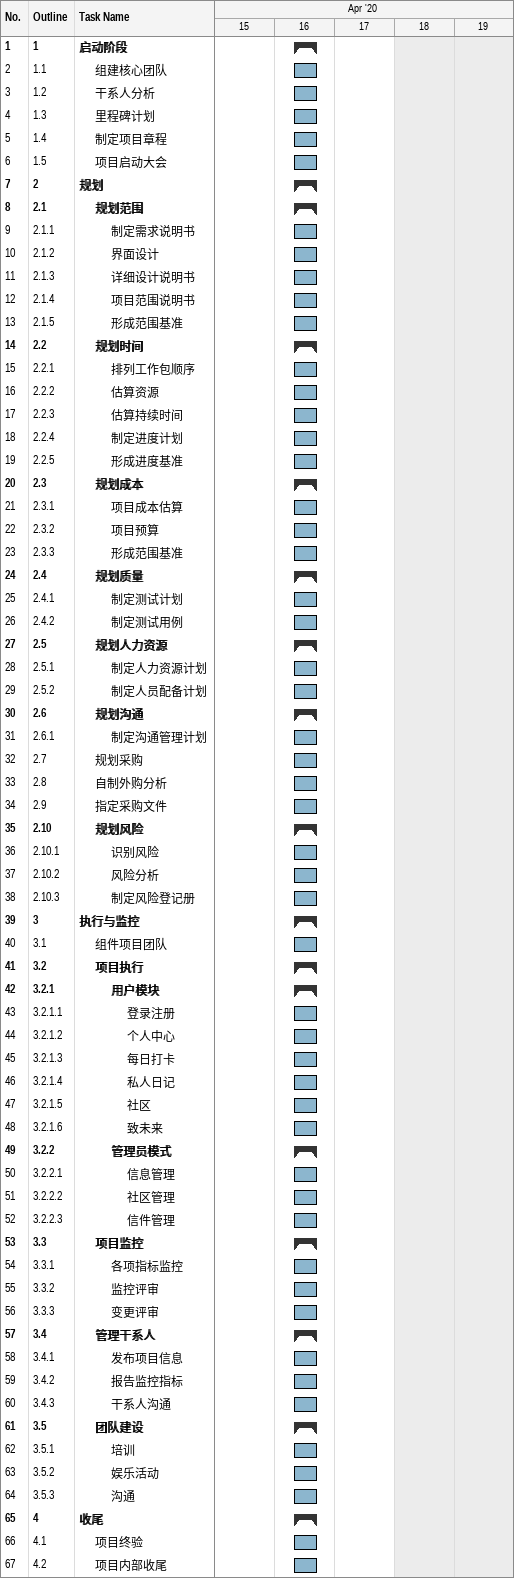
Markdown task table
| ID | WBS | Task | Start | Finish |
|---|---|---|---|---|
| 1 | 1 | **启动阶段** | 2020-04-16 | 2020-04-16 |
| 2 | 1.1 | 组建核心团队 | 2020-04-16 | 2020-04-16 |
| 3 | 1.2 | 干系人分析 | 2020-04-16 | 2020-04-16 |
| 4 | 1.3 | 里程碑计划 | 2020-04-16 | 2020-04-16 |
| 5 | 1.4 | 制定项目章程 | 2020-04-16 | 2020-04-16 |
| 6 | 1.5 | 项目启动大会 | 2020-04-16 | 2020-04-16 |
| 7 | 2 | **规划** | 2020-04-16 | 2020-04-16 |
| 8 | 2.1 | **规划范围** | 2020-04-16 | 2020-04-16 |
| 9 | 2.1.1 | 制定需求说明书 | 2020-04-16 | 2020-04-16 |
| 10 | 2.1.2 | 界面设计 | 2020-04-16 | 2020-04-16 |
| 11 | 2.1.3 | 详细设计说明书 | 2020-04-16 | 2020-04-16 |
| 12 | 2.1.4 | 项目范围说明书 | 2020-04-16 | 2020-04-16 |
| 13 | 2.1.5 | 形成范围基准 | 2020-04-16 | 2020-04-16 |
| 14 | 2.2 | **规划时间** | 2020-04-16 | 2020-04-16 |
| 15 | 2.2.1 | 排列工作包顺序 | 2020-04-16 | 2020-04-16 |
| 16 | 2.2.2 | 估算资源 | 2020-04-16 | 2020-04-16 |
| 17 | 2.2.3 | 估算持续时间 | 2020-04-16 | 2020-04-16 |
| 18 | 2.2.4 | 制定进度计划 | 2020-04-16 | 2020-04-16 |
| 19 | 2.2.5 | 形成进度基准 | 2020-04-16 | 2020-04-16 |
| 20 | 2.3 | **规划成本** | 2020-04-16 | 2020-04-16 |
| 21 | 2.3.1 | 项目成本估算 | 2020-04-16 | 2020-04-16 |
| 22 | 2.3.2 | 项目预算 | 2020-04-16 | 2020-04-16 |
| 23 | 2.3.3 | 形成范围基准 | 2020-04-16 | 2020-04-16 |
| 24 | 2.4 | **规划质量** | 2020-04-16 | 2020-04-16 |
| 25 | 2.4.1 | 制定测试计划 | 2020-04-16 | 2020-04-16 |
| 26 | 2.4.2 | 制定测试用例 | 2020-04-16 | 2020-04-16 |
| 27 | 2.5 | **规划人力资源** | 2020-04-16 | 2020-04-16 |
| 28 | 2.5.1 | 制定人力资源计划 | 2020-04-16 | 2020-04-16 |
| 29 | 2.5.2 | 制定人员配备计划 | 2020-04-16 | 2020-04-16 |
| 30 | 2.6 | **规划沟通** | 2020-04-16 | 2020-04-16 |
| 31 | 2.6.1 | 制定沟通管理计划 | 2020-04-16 | 2020-04-16 |
| 32 | 2.7 | 规划采购 | 2020-04-16 | 2020-04-16 |
| 33 | 2.8 | 自制外购分析 | 2020-04-16 | 2020-04-16 |
| 34 | 2.9 | 指定采购文件 | 2020-04-16 | 2020-04-16 |
| 35 | 2.10 | **规划风险** | 2020-04-16 | 2020-04-16 |
| 36 | 2.10.1 | 识别风险 | 2020-04-16 | 2020-04-16 |
| 37 | 2.10.2 | 风险分析 | 2020-04-16 | 2020-04-16 |
| 38 | 2.10.3 | 制定风险登记册 | 2020-04-16 | 2020-04-16 |
| 39 | 3 | **执行与监控** | 2020-04-16 | 2020-04-16 |
| 40 | 3.1 | 组件项目团队 | 2020-04-16 | 2020-04-16 |
| 41 | 3.2 | **项目执行** | 2020-04-16 | 2020-04-16 |
| 42 | 3.2.1 | **用户模块** | 2020-04-16 | 2020-04-16 |
| 43 | 3.2.1.1 | 登录注册 | 2020-04-16 | 2020-04-16 |
| 44 | 3.2.1.2 | 个人中心 | 2020-04-16 | 2020-04-16 |
| 45 | 3.2.1.3 | 每日打卡 | 2020-04-16 | 2020-04-16 |
| 46 | 3.2.1.4 | 私人日记 | 2020-04-16 | 2020-04-16 |
| 47 | 3.2.1.5 | 社区 | 2020-04-16 | 2020-04-16 |
| 48 | 3.2.1.6 | 致未来 | 2020-04-16 | 2020-04-16 |
| 49 | 3.2.2 | **管理员模式** | 2020-04-16 | 2020-04-16 |
| 50 | 3.2.2.1 | 信息管理 | 2020-04-16 | 2020-04-16 |
| 51 | 3.2.2.2 | 社区管理 | 2020-04-16 | 2020-04-16 |
| 52 | 3.2.2.3 | 信件管理 | 2020-04-16 | 2020-04-16 |
| 53 | 3.3 | **项目监控** | 2020-04-16 | 2020-04-16 |
| 54 | 3.3.1 | 各项指标监控 | 2020-04-16 | 2020-04-16 |
| 55 | 3.3.2 | 监控评审 | 2020-04-16 | 2020-04-16 |
| 56 | 3.3.3 | 变更评审 | 2020-04-16 | 2020-04-16 |
| 57 | 3.4 | **管理干系人** | 2020-04-16 | 2020-04-16 |
| 58 | 3.4.1 | 发布项目信息 | 2020-04-16 | 2020-04-16 |
| 59 | 3.4.2 | 报告监控指标 | 2020-04-16 | 2020-04-16 |
| 60 | 3.4.3 | 干系人沟通 | 2020-04-16 | 2020-04-16 |
| 61 | 3.5 | **团队建设** | 2020-04-16 | 2020-04-16 |
| 62 | 3.5.1 | 培训 | 2020-04-16 | 2020-04-16 |
| 63 | 3.5.2 | 娱乐活动 | 2020-04-16 | 2020-04-16 |
| 64 | 3.5.3 | 沟通 | 2020-04-16 | 2020-04-16 |
| 65 | 4 | **收尾** | 2020-04-16 | 2020-04-16 |
| 66 | 4.1 | 项目终验 | 2020-04-16 | 2020-04-16 |
| 67 | 4.2 | 项目内部收尾 | 2020-04-16 | 2020-04-16 |
